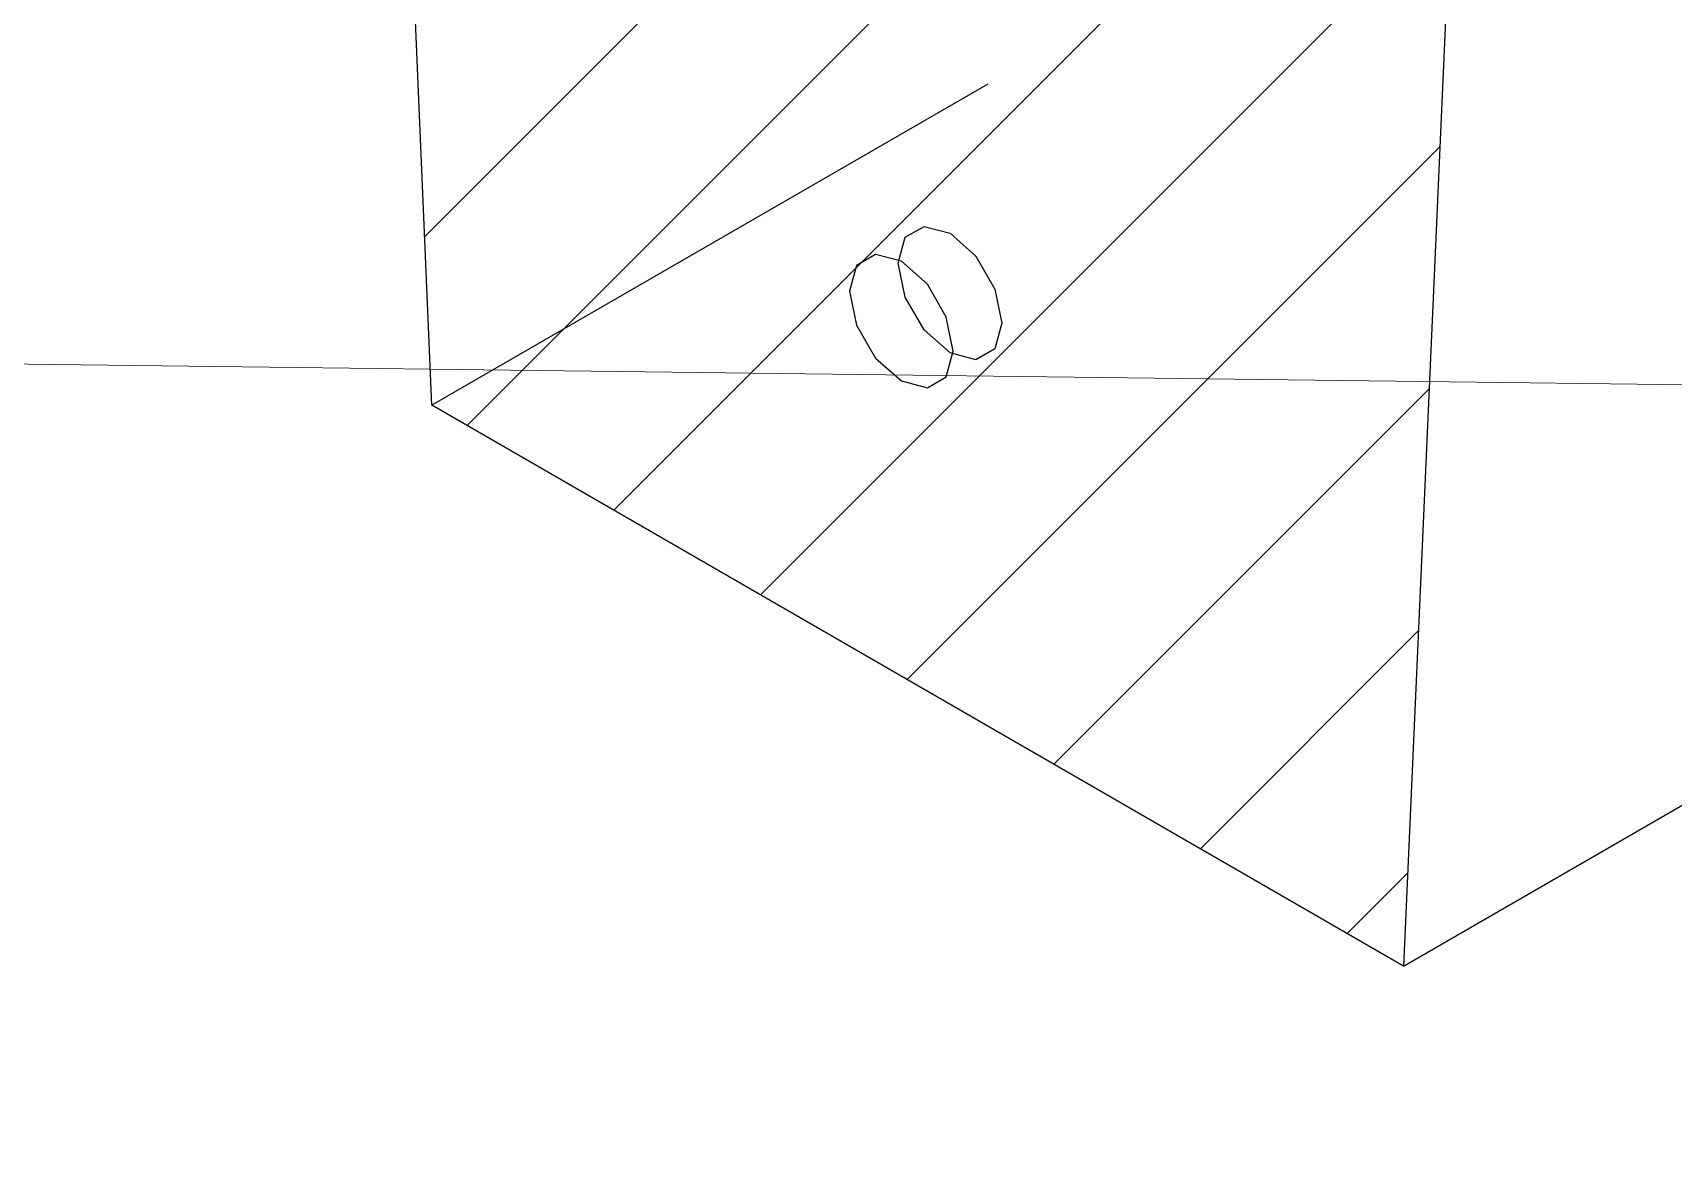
# Model space of a CAD drawing. Header units: millimetres. Extents: x 0 to 297, y 0 to 420.
# Drawn here: x 138.79 to 148.34, y 175.51 to 182.09 of the extents above; entities that cross this region are included whole.
import ezdxf

# ---------------------------------------------------------------- set-up
doc = ezdxf.new("R2010")
doc.units = ezdxf.units.MM
for name, color, linetype in [('2-AXO-ARISTAS', 7, 'Continuous'), ('2-AXO-RAYADOS', 8, 'Continuous'), ('3-TEXTOS', 7, 'Continuous')]:
    doc.layers.add(name, color=color, linetype=linetype)

msp = doc.modelspace()

# ---------------------------------------------------------------- wipeouts: each hides what was drawn before it
msp.add_wipeout([(151.4821, 155.692), (151.4821, 155.6921), (151.4821, 155.6921), (151.4822, 155.6921), (151.4822, 155.6921), (151.4823, 155.6922), (151.4823, 155.6922), (151.4823, 155.6922), (151.4824, 155.6923), (151.4824, 155.6923), (151.4824, 155.6923), (151.4825, 155.6924), (151.4825, 155.6924), (151.4825, 155.6925), (151.4826, 155.6925), (151.4826, 155.6925), (151.4826, 155.6926), (151.4826, 155.6926), (151.4827, 155.6927), (151.4827, 155.6927), (151.4827, 155.6928), (151.4827, 155.6928), (151.4828, 155.6928), (151.4828, 155.6929), (151.4828, 155.6929), (151.4828, 155.693), (151.4828, 155.693), (151.4829, 155.6931), (151.4829, 155.6931), (151.4829, 155.6932), (151.4829, 155.6932), (151.4829, 155.6933), (151.4829, 155.6933), (151.4829, 155.6934), (151.4829, 155.6934), (151.483, 155.6935), (151.483, 155.6935), (151.483, 155.6936), (151.483, 155.6936), (151.483, 155.6937), (151.483, 155.6937), (151.483, 252.0403), (151.483, 252.0405), (151.4829, 252.0407), (151.4829, 252.0409), (151.4828, 252.0411), (151.4827, 252.0413), (151.4826, 252.0414), (151.4825, 252.0416), (151.4824, 252.0417), (151.4822, 252.0419), (151.4821, 252.042), (151.4819, 252.0421), (151.4817, 252.0422), (151.4815, 252.0422), (151.4813, 252.0423), (151.4811, 252.0423), (151.4809, 252.0423), (151.4807, 252.0423), (151.4805, 252.0423), (151.4803, 252.0422), (151.4801, 252.0421), (151.48, 252.042), (138.2806, 244.4214), (138.2806, 244.4214), (138.2806, 244.4214), (138.2805, 244.4213), (138.2805, 244.4213), (138.2804, 244.4213), (138.2804, 244.4212), (138.2804, 244.4212), (138.2803, 244.4212), (138.2803, 244.4211), (138.2802, 244.4211), (138.2802, 244.4211), (138.2802, 244.421), (138.2801, 244.421), (138.2801, 244.421), (138.2801, 244.4209), (138.2801, 244.4209), (138.28, 244.4208), (138.28, 244.4208), (138.28, 244.4208), (138.2799, 244.4207), (138.2799, 244.4207), (138.2799, 244.4206), (138.2799, 244.4206), (138.2798, 244.4205), (138.2798, 244.4205), (138.2798, 244.4204), (138.2798, 244.4204), (138.2798, 244.4204), (138.2798, 244.4203), (138.2797, 244.4203), (138.2797, 244.4202), (138.2797, 244.4202), (138.2797, 244.4201), (138.2797, 244.4201), (138.2797, 244.42), (138.2797, 244.42), (138.2797, 244.4199), (138.2797, 244.4199), (138.2797, 244.4198), (138.2796, 244.4198), (138.2796, 244.4197), (138.2796, 244.4197), (138.2796, 148.0731), (138.2797, 148.0729), (138.2797, 148.0727), (138.2797, 148.0725), (138.2798, 148.0723), (138.2799, 148.0721), (138.28, 148.0719), (138.2801, 148.0718), (138.2802, 148.0716), (138.2804, 148.0715), (138.2806, 148.0714), (138.2807, 148.0713), (138.2809, 148.0712), (138.2811, 148.0711), (138.2813, 148.0711), (138.2815, 148.0711), (138.2817, 148.0711), (138.2819, 148.0711), (138.2821, 148.0711), (138.2823, 148.0712), (138.2825, 148.0713), (138.2826, 148.0713), (151.482, 155.692), (151.482, 155.692)])

# ---------------------------------------------------------------- next in the draw order: linework, layer by layer
at = {"layer": '2-AXO-ARISTAS', "lineweight": 25}
for p, q in [((148.1811, 208.4938), (146.7669, 176.6505)), ((146.7669, 176.6505), (166.5659, 188.0814))]:
    msp.add_line(p, q, dxfattribs=at)

# ---------------------------------------------------------------- next in the draw order: wipeouts: each hides what was drawn before it
for points in [[(142.5254, 186.7189), (142.5256, 186.7191), (142.5257, 186.7192), (142.5259, 186.7193), (142.526, 186.7195), (142.5261, 186.7197), (142.5261, 186.7198), (142.5262, 186.72), (142.5262, 186.7202), (142.5263, 186.7204), (142.5263, 186.7206), (142.5263, 199.7845), (142.5263, 199.7846), (142.5263, 199.7846), (142.5263, 199.7847), (142.5263, 199.7847), (142.5263, 199.7847), (142.5263, 199.7848), (142.5263, 199.7848), (142.5262, 199.7849), (142.5262, 199.7849), (142.5262, 199.785), (142.5262, 199.785), (142.5262, 199.7851), (142.5262, 199.7851), (142.5262, 199.7852), (142.5262, 199.7852), (142.5261, 199.7853), (142.5261, 199.7853), (142.5261, 199.7853), (142.5261, 199.7854), (142.526, 199.7855), (142.526, 199.7855), (142.526, 199.7855), (142.526, 199.7856), (142.5259, 199.7856), (142.5259, 199.7857), (142.5259, 199.7857), (142.5259, 199.7857), (142.5258, 199.7858), (142.5258, 199.7858), (142.5258, 199.7858), (142.5257, 199.7859), (142.5257, 199.786), (142.5257, 199.786), (142.5257, 199.786), (142.5256, 199.786), (142.5255, 199.7861), (142.5255, 199.7861), (142.5255, 199.7861), (142.5254, 199.7862), (142.5254, 199.7862), (142.5254, 199.7862), (142.5253, 199.7862), (142.5253, 199.7863), (142.5252, 199.7863), (142.5252, 199.7863), (142.5252, 199.7863), (142.5251, 199.7863), (142.525, 199.7864), (142.525, 199.7864), (142.525, 199.7864), (142.5249, 199.7864), (142.5248, 199.7864), (142.5248, 199.7864), (142.5248, 199.7865), (142.5247, 199.7865), (142.5246, 199.7865), (142.5246, 199.7865), (142.5246, 199.7865), (142.5245, 199.7865), (142.5244, 199.7865), (142.5244, 199.7865), (142.5244, 199.7865), (142.5243, 199.7865), (142.5242, 199.7865), (142.5242, 199.7865), (142.5242, 199.7865), (142.5241, 199.7865), (142.5241, 199.7865), (142.524, 199.7865), (142.524, 199.7865), (142.5239, 199.7865), (142.5239, 199.7865), (142.5238, 199.7865), (142.5238, 199.7865), (142.5237, 199.7864), (142.5237, 199.7864), (142.5237, 199.7864), (142.5236, 199.7864), (142.5236, 199.7864), (142.5235, 199.7864), (142.5235, 199.7863), (142.5235, 199.7863), (142.5234, 199.7863), (142.5233, 199.7863), (142.5233, 199.7863), (142.5233, 199.7863), (124.1385, 189.1718), (124.1383, 189.1717), (124.1382, 189.1716), (124.1381, 189.1714), (124.1379, 189.1713), (124.1378, 189.1711), (124.1377, 189.171), (124.1377, 189.1708), (124.1376, 189.1706), (124.1375, 189.1704), (124.1375, 189.1703), (124.1375, 189.1701), (124.1375, 176.1061), (124.1375, 176.1061), (124.1375, 176.1061), (124.1375, 176.106), (124.1375, 176.1059), (124.1375, 176.1059), (124.1375, 176.1059), (124.1375, 176.1058), (124.1375, 176.1057), (124.1376, 176.1057), (124.1376, 176.1057), (124.1376, 176.1056), (124.1376, 176.1055), (124.1376, 176.1055), (124.1376, 176.1055), (124.1376, 176.1054), (124.1377, 176.1053), (124.1377, 176.1053), (124.1377, 176.1053), (124.1377, 176.1052), (124.1377, 176.1052), (124.1378, 176.1052), (124.1378, 176.1051), (124.1378, 176.1051), (124.1379, 176.105), (124.1379, 176.105), (124.1379, 176.105), (124.1379, 176.1049), (124.138, 176.1048), (124.138, 176.1048), (124.138, 176.1048), (124.1381, 176.1048), (124.1381, 176.1047), (124.1381, 176.1047), (124.1381, 176.1047), (124.1382, 176.1046), (124.1383, 176.1046), (124.1383, 176.1046), (124.1383, 176.1045), (124.1384, 176.1045), (124.1384, 176.1044), (124.1384, 176.1044), (124.1384, 176.1044), (124.1385, 176.1044), (124.1386, 176.1043), (124.1386, 176.1043), (124.1386, 176.1043), (124.1387, 176.1043), (124.1388, 176.1043), (124.1388, 176.1043), (124.1388, 176.1043), (124.1389, 176.1042), (124.139, 176.1042), (124.139, 176.1042), (124.139, 176.1042), (124.1391, 176.1042), (124.1391, 176.1042), (124.1392, 176.1042), (124.1392, 176.1042), (124.1393, 176.1041), (124.1393, 176.1041), (124.1394, 176.1041), (124.1394, 176.1041), (124.1395, 176.1041), (124.1395, 176.1041), (124.1396, 176.1041), (124.1396, 176.1041), (124.1397, 176.1041), (124.1397, 176.1041), (124.1398, 176.1041), (124.1398, 176.1041), (124.1399, 176.1042), (124.1399, 176.1042), (124.1399, 176.1042), (124.14, 176.1042), (124.14, 176.1042), (124.1401, 176.1042), (124.1401, 176.1042), (124.1402, 176.1042), (124.1402, 176.1043), (124.1403, 176.1043), (124.1403, 176.1043), (124.1403, 176.1043), (124.1404, 176.1043), (124.1405, 176.1044), (124.1405, 176.1044), (124.1405, 176.1044), (142.5253, 186.7188)], [(143.8455, 180.7563), (143.8454, 180.7563), (143.8454, 180.7563), (143.8453, 180.7564), (143.8453, 180.7564), (143.8453, 180.7564), (143.8452, 180.7564), (143.8452, 180.7565), (143.8451, 180.7565), (143.8451, 180.7565), (143.845, 180.7565), (143.845, 180.7565), (143.8449, 180.7566), (143.8449, 180.7566), (143.8449, 180.7566), (143.8448, 180.7566), (143.8447, 180.7566), (143.6939, 180.7971), (143.6939, 180.7971), (143.6939, 180.7971), (143.6938, 180.7971), (143.6937, 180.7971), (143.6937, 180.7971), (143.6937, 180.7971), (143.6936, 180.7971), (143.6935, 180.7971), (143.6935, 180.7971), (143.6935, 180.7971), (143.6934, 180.7971), (143.6933, 180.7971), (143.6933, 180.7971), (143.6933, 180.7971), (143.6931, 180.7971), (143.6931, 180.7971), (143.6931, 180.7971), (143.6931, 180.7971), (143.6929, 180.7971), (143.6929, 180.7971), (143.6929, 180.7971), (143.6928, 180.7971), (143.6927, 180.797), (143.6927, 180.797), (143.6927, 180.797), (143.6926, 180.797), (143.6925, 180.7969), (143.6925, 180.7969), (143.6925, 180.7969), (143.6925, 180.7969), (143.6924, 180.7969), (143.5819, 180.7331), (143.5819, 180.7331), (143.5818, 180.733), (143.5818, 180.733), (143.5818, 180.733), (143.5817, 180.7329), (143.5816, 180.7329), (143.5816, 180.7329), (143.5816, 180.7329), (143.5815, 180.7328), (143.5815, 180.7328), (143.5815, 180.7328), (143.5815, 180.7327), (143.5814, 180.7326), (143.5814, 180.7326), (143.5814, 180.7326), (143.5813, 180.7326), (143.5813, 180.7324), (143.5812, 180.7324), (143.5812, 180.7324), (143.5812, 180.7324), (143.5812, 180.7323), (143.5812, 180.7323), (143.5811, 180.7323), (143.5811, 180.7322), (143.5811, 180.7321), (143.5811, 180.7321), (143.5811, 180.7321), (143.581, 180.732), (143.581, 180.7319), (143.581, 180.7319), (143.581, 180.7319), (143.5406, 180.581), (143.5406, 180.581), (143.5406, 180.5809), (143.5406, 180.5809), (143.5405, 180.5808), (143.5405, 180.5808), (143.5405, 180.5807), (143.5405, 180.5807), (143.5405, 180.5806), (143.5405, 180.5806), (143.5405, 180.5805), (143.5405, 180.5805), (143.5405, 180.5804), (143.5405, 180.5804), (143.5405, 180.5803), (143.5405, 180.5803), (143.5405, 180.5802), (143.5405, 180.5802), (143.5406, 180.5801), (143.581, 180.3826), (143.581, 180.3826), (143.581, 180.3826), (143.581, 180.3825), (143.581, 180.3824), (143.581, 180.3824), (143.581, 180.3824), (143.5811, 180.3823), (143.5811, 180.3822), (143.5811, 180.3822), (143.5811, 180.3822), (143.5811, 180.3821), (143.5812, 180.3821), (143.5812, 180.382), (143.5812, 180.382), (143.6916, 180.1907), (143.6917, 180.1907), (143.6917, 180.1907), (143.6917, 180.1906), (143.6917, 180.1906), (143.6918, 180.1905), (143.6918, 180.1905), (143.6918, 180.1905), (143.6919, 180.1904), (143.6919, 180.1904), (143.6919, 180.1904), (143.692, 180.1903), (143.692, 180.1903), (143.692, 180.1903), (143.692, 180.1902), (143.8429, 180.0565), (143.8429, 180.0564), (143.843, 180.0564), (143.843, 180.0564), (143.843, 180.0564), (143.8431, 180.0563), (143.8431, 180.0563), (143.8432, 180.0563), (143.8432, 180.0562), (143.8433, 180.0562), (143.8433, 180.0562), (143.8434, 180.0562), (143.8434, 180.0562), (143.8435, 180.0561), (143.8435, 180.0561), (143.8435, 180.0561), (143.8436, 180.0561), (143.8436, 180.0561), (143.8437, 180.056), (143.9945, 180.0156), (143.9946, 180.0156), (143.9946, 180.0156), (143.9947, 180.0156), (143.9947, 180.0156), (143.9948, 180.0156), (143.9948, 180.0156), (143.9949, 180.0156), (143.9949, 180.0156), (143.995, 180.0156), (143.995, 180.0156), (143.9951, 180.0156), (143.9951, 180.0156), (143.9951, 180.0156), (143.9952, 180.0156), (143.9953, 180.0156), (143.9953, 180.0156), (143.9953, 180.0156), (143.9953, 180.0156), (143.9955, 180.0156), (143.9955, 180.0156), (143.9955, 180.0156), (143.9956, 180.0156), (143.9957, 180.0157), (143.9957, 180.0157), (143.9957, 180.0157), (143.9958, 180.0157), (143.9959, 180.0157), (143.9959, 180.0157), (143.9959, 180.0157), (143.996, 180.0158), (143.9961, 180.0158), (144.1065, 180.0796), (144.1066, 180.0796), (144.1066, 180.0797), (144.1066, 180.0797), (144.1067, 180.0797), (144.1067, 180.0797), (144.1068, 180.0798), (144.1068, 180.0798), (144.1068, 180.0798), (144.1069, 180.0799), (144.1069, 180.0799), (144.1069, 180.0799), (144.1069, 180.0799), (144.1071, 180.0801), (144.1071, 180.0801), (144.1071, 180.0801), (144.1071, 180.0801), (144.1072, 180.0802), (144.1072, 180.0802), (144.1072, 180.0802), (144.1072, 180.0803), (144.1073, 180.0804), (144.1073, 180.0804), (144.1073, 180.0804), (144.1073, 180.0805), (144.1074, 180.0806), (144.1074, 180.0806), (144.1074, 180.0806), (144.1074, 180.0807), (144.1074, 180.0808), (144.1074, 180.0808), (144.1074, 180.0808), (144.1478, 180.2316), (144.1479, 180.2317), (144.1479, 180.2318), (144.1479, 180.2318), (144.1479, 180.2318), (144.1479, 180.2319), (144.1479, 180.232), (144.1479, 180.232), (144.1479, 180.232), (144.1479, 180.2321), (144.1479, 180.2322), (144.1479, 180.2322), (144.1479, 180.2322), (144.1479, 180.2323), (144.1479, 180.2324), (144.1479, 180.2324), (144.1479, 180.2324), (144.1479, 180.2325), (144.1479, 180.2326), (144.1075, 180.4301), (144.1075, 180.4301), (144.1074, 180.4301), (144.1074, 180.4302), (144.1074, 180.4303), (144.1074, 180.4303), (144.1074, 180.4303), (144.1074, 180.4304), (144.1073, 180.4304), (144.1073, 180.4305), (144.1073, 180.4305), (144.1073, 180.4306), (144.1073, 180.4306), (144.1072, 180.4306), (144.1072, 180.4307), (143.9968, 180.6219), (143.9968, 180.622), (143.9968, 180.622), (143.9967, 180.6221), (143.9967, 180.6221), (143.9967, 180.6221), (143.9967, 180.6222), (143.9966, 180.6222), (143.9966, 180.6223), (143.9965, 180.6223), (143.9965, 180.6223), (143.9965, 180.6224), (143.9964, 180.6224), (143.9964, 180.6224), (143.9964, 180.6224), (143.8455, 180.7562), (143.8455, 180.7562)]]:
    msp.add_wipeout(points)

# ---------------------------------------------------------------- next in the draw order: linework, layer by layer
for p, q in [((141.1101, 179.9164), (139.6959, 213.3928)), ((143.5829, 180.7314), (143.5425, 180.5805)), ((143.6934, 180.7951), (143.5829, 180.7314)), ((143.5425, 180.5805), (143.5829, 180.383)), ((143.5829, 180.383), (143.6934, 180.1917)), ((143.6934, 180.1917), (143.8442, 180.058)), ((143.8442, 180.058), (143.9951, 180.0176)), ((143.9951, 180.0176), (144.1055, 180.0813)), ((146.7669, 176.6505), (141.1101, 179.9164))]:
    msp.add_line(p, q, dxfattribs=at)

# ---------------------------------------------------------------- next in the draw order: wipeouts: each hides what was drawn before it
msp.add_wipeout([(144.279, 180.7825), (144.279, 180.7826), (144.2791, 180.7826), (144.2791, 180.7826), (144.2791, 180.7827), (144.2792, 180.7827), (144.2792, 180.7827), (144.2793, 180.7828), (144.2793, 180.7828), (144.2793, 180.7828), (144.2794, 180.7829), (144.2794, 180.7829), (144.2794, 180.7829), (144.2795, 180.783), (144.2795, 180.783), (144.2795, 180.7831), (144.2795, 180.7831), (144.2796, 180.7831), (144.2796, 180.7832), (144.2796, 180.7832), (144.2796, 180.7832), (144.2797, 180.7833), (144.2797, 180.7834), (144.2797, 180.7834), (144.2797, 180.7834), (144.2798, 180.7835), (144.2798, 180.7836), (144.2798, 180.7836), (144.2798, 180.7836), (144.2798, 180.7837), (144.2798, 180.7837), (144.2798, 180.7838), (144.2799, 180.7838), (144.2799, 180.7839), (144.2799, 180.7839), (144.2799, 180.784), (144.2799, 180.784), (144.2799, 180.7841), (144.2799, 180.7841), (144.2799, 180.7842), (144.2799, 180.7842), (144.2799, 180.7843), (144.2799, 180.7843), (144.2799, 180.7843), (144.2799, 180.7844), (144.2799, 180.7845), (144.2799, 180.7845), (144.2799, 180.7845), (144.2799, 180.7846), (144.2799, 180.7846), (144.2798, 180.7847), (144.2798, 180.7847), (144.2798, 180.7848), (144.2798, 180.7848), (144.2798, 180.7849), (144.2798, 180.7849), (144.2798, 180.7849), (144.2797, 180.785), (144.2797, 180.7851), (144.2797, 180.7851), (144.2797, 180.7851), (144.2797, 180.7852), (144.2796, 180.7853), (144.2796, 180.7853), (144.2796, 180.7853), (144.2796, 180.7854), (144.2795, 180.7854), (144.2795, 180.7854), (144.2795, 180.7855), (144.2794, 180.7855), (144.2794, 180.7856), (144.2794, 180.7856), (144.2794, 180.7856), (144.2793, 180.7857), (144.2792, 180.7857), (144.2792, 180.7857), (144.2792, 180.7857), (144.1284, 180.9195), (144.1282, 180.9196), (144.1281, 180.9197), (144.1279, 180.9198), (144.1277, 180.9199), (144.1275, 180.9199), (144.1274, 180.92), (144.1272, 180.92), (144.127, 180.92), (144.1268, 180.92), (144.1266, 180.9199), (144.1264, 180.9199), (144.1262, 180.9198), (144.1261, 180.9197), (143.8432, 180.7564), (143.8432, 180.7564), (143.8432, 180.7564), (143.8431, 180.7564), (143.8431, 180.7563), (143.843, 180.7563), (143.843, 180.7563), (143.8429, 180.7562), (143.8429, 180.7562), (143.8429, 180.7562), (143.8428, 180.7562), (143.8428, 180.7561), (143.8428, 180.7561), (143.8427, 180.756), (143.8427, 180.756), (143.8427, 180.756), (143.8426, 180.7559), (143.8426, 180.7559), (143.8426, 180.7559), (143.8426, 180.7558), (143.8425, 180.7557), (143.8425, 180.7557), (143.8425, 180.7557), (143.8425, 180.7556), (143.8424, 180.7556), (143.8424, 180.7556), (143.8424, 180.7555), (143.8424, 180.7555), (143.8423, 180.7554), (143.8423, 180.7554), (143.8423, 180.7554), (143.8423, 180.7553), (143.8423, 180.7552), (143.8423, 180.7552), (143.8423, 180.7552), (143.8423, 180.7551), (143.8422, 180.755), (143.8422, 180.755), (143.8422, 180.755), (143.8422, 180.7549), (143.8422, 180.7548), (143.8422, 180.7548), (143.8422, 180.7548), (143.8422, 180.7547), (143.8422, 180.7546), (143.8422, 180.7546), (143.8422, 180.7546), (143.8422, 180.7545), (143.8422, 180.7544), (143.8422, 180.7544), (143.8422, 180.7544), (143.8423, 180.7543), (143.8423, 180.7542), (143.8423, 180.7542), (143.8423, 180.7542), (143.8423, 180.7541), (143.8423, 180.754), (143.8423, 180.754), (143.8423, 180.754), (143.8424, 180.7539), (143.8424, 180.7538), (143.8424, 180.7538), (143.8424, 180.7538), (143.8425, 180.7537), (143.8425, 180.7537), (143.8425, 180.7537), (143.8425, 180.7537), (143.8426, 180.7536), (143.8426, 180.7535), (143.8426, 180.7535), (143.8426, 180.7535), (143.8427, 180.7534), (143.8427, 180.7534), (143.8427, 180.7533), (143.8428, 180.7533), (143.8428, 180.7533), (143.8429, 180.7532), (143.8429, 180.7532), (143.8429, 180.7532), (143.9937, 180.6194), (143.9939, 180.6193), (143.994, 180.6192), (143.9942, 180.6191), (143.9944, 180.6191), (143.9946, 180.619), (143.9948, 180.619), (143.995, 180.6189), (143.9952, 180.6189), (143.9953, 180.619), (143.9955, 180.619), (143.9957, 180.6191), (143.9959, 180.6191), (143.9961, 180.6192), (144.2789, 180.7825), (144.2789, 180.7825)])

# ---------------------------------------------------------------- next in the draw order: linework, layer by layer
for p, q in [((143.8658, 180.8947), (143.9762, 180.9584)), ((143.9762, 180.9584), (144.1271, 180.918)), ((143.8254, 180.7438), (143.8658, 180.8947)), ((143.8442, 180.7547), (143.6934, 180.7951)), ((143.8658, 180.5463), (143.8254, 180.7438))]:
    msp.add_line(p, q, dxfattribs=at)

# ---------------------------------------------------------------- next in the draw order: wipeouts: each hides what was drawn before it
msp.add_wipeout([(144.4299, 180.3938), (144.4299, 180.3938), (144.4299, 180.3938), (144.43, 180.3939), (144.43, 180.3939), (144.43, 180.3939), (144.4301, 180.3939), (144.4301, 180.394), (144.4302, 180.394), (144.4302, 180.3941), (144.4302, 180.3941), (144.4303, 180.3941), (144.4303, 180.3942), (144.4303, 180.3942), (144.4303, 180.3942), (144.4304, 180.3943), (144.4304, 180.3943), (144.4304, 180.3944), (144.4305, 180.3944), (144.4305, 180.3944), (144.4305, 180.3945), (144.4305, 180.3945), (144.4305, 180.3946), (144.4306, 180.3946), (144.4306, 180.3947), (144.4306, 180.3947), (144.4306, 180.3947), (144.4307, 180.3948), (144.4307, 180.3949), (144.4307, 180.3949), (144.4307, 180.3949), (144.4307, 180.395), (144.4307, 180.3951), (144.4307, 180.3951), (144.4307, 180.3951), (144.4307, 180.3952), (144.4308, 180.3953), (144.4308, 180.3953), (144.4308, 180.3953), (144.4308, 180.3954), (144.4308, 180.3955), (144.4308, 180.3955), (144.4308, 180.3955), (144.4308, 180.3956), (144.4307, 180.3957), (144.4307, 180.3957), (144.4307, 180.3957), (144.4307, 180.3958), (144.4307, 180.3959), (144.3903, 180.5934), (144.3903, 180.5936), (144.3902, 180.5938), (144.3901, 180.5939), (144.39, 180.5941), (144.3899, 180.5943), (144.3897, 180.5944), (144.3896, 180.5945), (144.3894, 180.5947), (144.3893, 180.5948), (144.3891, 180.5948), (144.3889, 180.5949), (144.3887, 180.5949), (144.3885, 180.595), (144.3883, 180.595), (144.3881, 180.595), (144.3879, 180.5949), (144.3877, 180.5949), (144.3875, 180.5948), (144.3873, 180.5947), (144.1045, 180.4314), (144.1044, 180.4314), (144.1044, 180.4313), (144.1044, 180.4313), (144.1043, 180.4313), (144.1043, 180.4313), (144.1042, 180.4312), (144.1042, 180.4312), (144.1042, 180.4312), (144.1041, 180.4311), (144.1041, 180.4311), (144.1041, 180.4311), (144.104, 180.431), (144.104, 180.431), (144.104, 180.4309), (144.1039, 180.4309), (144.1039, 180.4309), (144.1039, 180.4308), (144.1038, 180.4308), (144.1038, 180.4308), (144.1038, 180.4307), (144.1038, 180.4307), (144.1037, 180.4306), (144.1037, 180.4306), (144.1037, 180.4306), (144.1037, 180.4305), (144.1036, 180.4304), (144.1036, 180.4304), (144.1036, 180.4304), (144.1036, 180.4303), (144.1036, 180.4302), (144.1036, 180.4302), (144.1036, 180.4302), (144.1036, 180.4301), (144.1035, 180.4301), (144.1035, 180.43), (144.1035, 180.43), (144.1035, 180.4299), (144.1035, 180.4299), (144.1035, 180.4298), (144.1035, 180.4298), (144.1035, 180.4297), (144.1035, 180.4297), (144.1035, 180.4297), (144.1035, 180.4296), (144.1035, 180.4295), (144.1035, 180.4295), (144.1035, 180.4295), (144.1035, 180.4294), (144.1035, 180.4293), (144.1035, 180.4293), (144.144, 180.2318), (144.144, 180.2316), (144.1441, 180.2314), (144.1442, 180.2312), (144.1443, 180.231), (144.1444, 180.2309), (144.1445, 180.2307), (144.1447, 180.2306), (144.1448, 180.2305), (144.145, 180.2304), (144.1452, 180.2303), (144.1454, 180.2302), (144.1456, 180.2302), (144.1458, 180.2302), (144.146, 180.2302), (144.1462, 180.2302), (144.1464, 180.2302), (144.1466, 180.2303), (144.1467, 180.2303), (144.1469, 180.2304), (144.4298, 180.3937), (144.4298, 180.3938)])

# ---------------------------------------------------------------- next in the draw order: linework, layer by layer
for p, q in [((144.1271, 180.2213), (143.9762, 180.355)), ((144.3883, 180.2446), (144.2779, 180.1809)), ((144.1055, 180.0813), (144.1459, 180.2322)), ((144.2779, 180.1809), (144.1271, 180.2213))]:
    msp.add_line(p, q, dxfattribs=at)

# ---------------------------------------------------------------- next in the draw order: wipeouts: each hides what was drawn before it
msp.add_wipeout([(144.3895, 180.5913), (144.3895, 180.5913), (144.3895, 180.5913), (144.3896, 180.5914), (144.3897, 180.5915), (144.3897, 180.5915), (144.3897, 180.5915), (144.3897, 180.5915), (144.3898, 180.5916), (144.3898, 180.5916), (144.3898, 180.5916), (144.3899, 180.5917), (144.3899, 180.5917), (144.3899, 180.5917), (144.3899, 180.5918), (144.39, 180.5918), (144.39, 180.5919), (144.39, 180.5919), (144.39, 180.5919), (144.3901, 180.592), (144.3901, 180.5921), (144.3901, 180.5921), (144.3901, 180.5921), (144.3902, 180.5922), (144.3902, 180.5923), (144.3902, 180.5923), (144.3902, 180.5923), (144.3903, 180.5924), (144.3903, 180.5924), (144.3903, 180.5924), (144.3903, 180.5924), (144.3903, 180.5926), (144.3903, 180.5926), (144.3903, 180.5926), (144.3903, 180.5927), (144.3903, 180.5928), (144.3903, 180.5928), (144.3903, 180.5928), (144.3903, 180.5929), (144.3903, 180.593), (144.3903, 180.593), (144.3903, 180.593), (144.3903, 180.5931), (144.3903, 180.5932), (144.3903, 180.5932), (144.3903, 180.5932), (144.3903, 180.5933), (144.3903, 180.5934), (144.3903, 180.5934), (144.3903, 180.5934), (144.3903, 180.5935), (144.3902, 180.5936), (144.3902, 180.5936), (144.3902, 180.5936), (144.3902, 180.5937), (144.3902, 180.5938), (144.3902, 180.5938), (144.3902, 180.5938), (144.3901, 180.5939), (144.3901, 180.594), (144.3901, 180.594), (144.3901, 180.594), (144.2796, 180.7852), (144.2795, 180.7854), (144.2794, 180.7856), (144.2793, 180.7857), (144.2791, 180.7858), (144.279, 180.7859), (144.2788, 180.786), (144.2786, 180.7861), (144.2784, 180.7862), (144.2782, 180.7862), (144.278, 180.7862), (144.2778, 180.7862), (144.2776, 180.7862), (144.2775, 180.7862), (144.2773, 180.7861), (144.2771, 180.7861), (144.2769, 180.786), (143.9941, 180.6227), (143.994, 180.6226), (143.9939, 180.6226), (143.9939, 180.6226), (143.9939, 180.6226), (143.9938, 180.6225), (143.9938, 180.6224), (143.9937, 180.6224), (143.9937, 180.6224), (143.9937, 180.6224), (143.9936, 180.6223), (143.9936, 180.6223), (143.9936, 180.6223), (143.9935, 180.6222), (143.9935, 180.6222), (143.9935, 180.6222), (143.9935, 180.6222), (143.9934, 180.6221), (143.9934, 180.622), (143.9934, 180.622), (143.9934, 180.622), (143.9933, 180.6219), (143.9933, 180.6218), (143.9933, 180.6218), (143.9933, 180.6218), (143.9932, 180.6217), (143.9932, 180.6216), (143.9932, 180.6216), (143.9932, 180.6216), (143.9932, 180.6215), (143.9931, 180.6215), (143.9931, 180.6215), (143.9931, 180.6215), (143.9931, 180.6213), (143.9931, 180.6213), (143.9931, 180.6213), (143.9931, 180.6212), (143.9931, 180.6211), (143.9931, 180.6211), (143.9931, 180.6211), (143.9931, 180.621), (143.9931, 180.6209), (143.9931, 180.6209), (143.9931, 180.6209), (143.9931, 180.6208), (143.9931, 180.6207), (143.9931, 180.6207), (143.9931, 180.6207), (143.9931, 180.6206), (143.9931, 180.6205), (143.9931, 180.6205), (143.9931, 180.6205), (143.9931, 180.6204), (143.9932, 180.6203), (143.9932, 180.6203), (143.9932, 180.6203), (143.9932, 180.6202), (143.9932, 180.6201), (143.9932, 180.6201), (143.9932, 180.6201), (143.9933, 180.62), (143.9933, 180.6199), (143.9933, 180.6199), (143.9933, 180.6199), (144.1038, 180.4287), (144.1039, 180.4285), (144.104, 180.4284), (144.1041, 180.4282), (144.1043, 180.4281), (144.1044, 180.428), (144.1046, 180.4279), (144.1048, 180.4278), (144.105, 180.4277), (144.1052, 180.4277), (144.1054, 180.4277), (144.1056, 180.4277), (144.1058, 180.4277), (144.106, 180.4277), (144.1061, 180.4278), (144.1063, 180.4278), (144.1065, 180.4279), (144.3893, 180.5912), (144.3894, 180.5913)])

# ---------------------------------------------------------------- next in the draw order: hatches: boundary and pattern name
at = {"layer": '2-AXO-RAYADOS'}
h = msp.add_hatch(dxfattribs=at)
h.set_pattern_fill('ANSI31', color=8, scale=0.3)
h.set_pattern_definition([(45, (-122, 0), (-0.6735192, 0.6735192), [])])
h.paths.add_polyline_path([(148.1831, 208.4937), (148.1831, 208.4938), (148.1831, 208.4939), (148.1831, 208.4939), (148.1831, 208.4939), (148.1831, 208.494), (148.1831, 208.4941), (148.1831, 208.4941), (148.1831, 208.4941), (148.1831, 208.4942), (148.1831, 208.4943), (148.1831, 208.4943), (148.1831, 208.4943), (148.1831, 208.4944), (148.183, 208.4945), (148.183, 208.4945), (148.183, 208.4945), (148.183, 208.4946), (148.1829, 208.4947), (148.1829, 208.4947), (148.1829, 208.4947), (148.1829, 208.4948), (148.1828, 208.4949), (148.1828, 208.4949), (148.1828, 208.4949), (148.1828, 208.4949), (148.1827, 208.495), (148.1827, 208.495), (148.1827, 208.495), (148.1827, 208.4951), (148.1826, 208.4952), (148.1826, 208.4952), (148.1826, 208.4952), (148.1825, 208.4952), (148.1825, 208.4953), (148.1825, 208.4953), (148.1825, 208.4953), (148.1824, 208.4954), (148.1823, 208.4954), (148.1823, 208.4954), (148.1823, 208.4954), (148.1822, 208.4955), (148.1822, 208.4955), (148.1821, 208.4955), (148.1821, 208.4956), (139.6969, 213.3945), (139.6967, 213.3946), (139.6965, 213.3947), (139.6963, 213.3947), (139.6961, 213.3948), (139.6959, 213.3948), (139.6957, 213.3948), (139.6955, 213.3948), (139.6954, 213.3947), (139.6952, 213.3947), (139.695, 213.3946), (139.6948, 213.3945), (139.6947, 213.3944), (139.6945, 213.3943), (139.6944, 213.3941), (139.6943, 213.394), (139.6941, 213.3938), (139.6941, 213.3937), (139.694, 213.3935), (139.6939, 213.3933), (139.6939, 213.3931), (139.6939, 213.3929), (139.6939, 213.3927), (141.1081, 179.9164), (141.1081, 179.9163), (141.1081, 179.9163), (141.1081, 179.9162), (141.1081, 179.9162), (141.1081, 179.9161), (141.1081, 179.9161), (141.1081, 179.9161), (141.1081, 179.916), (141.1081, 179.916), (141.1081, 179.9159), (141.1082, 179.9159), (141.1082, 179.9158), (141.1082, 179.9158), (141.1082, 179.9157), (141.1082, 179.9157), (141.1083, 179.9156), (141.1083, 179.9156), (141.1083, 179.9156), (141.1083, 179.9155), (141.1084, 179.9154), (141.1084, 179.9154), (141.1084, 179.9154), (141.1084, 179.9153), (141.1085, 179.9153), (141.1085, 179.9152), (141.1085, 179.9152), (141.1085, 179.9152), (141.1086, 179.9151), (141.1086, 179.9151), (141.1086, 179.9151), (141.1087, 179.915), (141.1087, 179.915), (141.1087, 179.915), (141.1087, 179.9149), (141.1088, 179.9149), (141.1089, 179.9148), (141.1089, 179.9148), (141.1089, 179.9148), (141.109, 179.9148), (141.109, 179.9147), (141.1091, 179.9147), (141.1091, 179.9147), (146.7659, 176.6487), (146.7661, 176.6486), (146.7663, 176.6486), (146.7665, 176.6485), (146.7667, 176.6485), (146.7669, 176.6485), (146.767, 176.6485), (146.7672, 176.6485), (146.7674, 176.6485), (146.7676, 176.6486), (146.7678, 176.6487), (146.768, 176.6487), (146.7681, 176.6489), (146.7683, 176.649), (146.7684, 176.6491), (146.7685, 176.6493), (146.7686, 176.6494), (146.7687, 176.6496), (146.7688, 176.6498), (146.7689, 176.65), (146.7689, 176.6502), (146.7689, 176.6504), (148.1831, 208.4937), (148.1831, 208.4937)])

# ---------------------------------------------------------------- next in the draw order: linework, layer by layer
at = {"layer": '2-AXO-ARISTAS', "lineweight": 25}
for p, q in [((144.3482, 181.786), (141.1101, 179.9164)), ((144.1271, 180.918), (144.2779, 180.7842)), ((143.9951, 180.6209), (143.8442, 180.7547)), ((144.2779, 180.7842), (144.3883, 180.593)), ((144.1055, 180.4297), (143.9951, 180.6209)), ((143.9762, 180.355), (143.8658, 180.5463)), ((144.3883, 180.593), (144.4288, 180.3955)), ((144.1459, 180.2322), (144.1055, 180.4297)), ((144.4288, 180.3955), (144.3883, 180.2446))]:
    msp.add_line(p, q, dxfattribs=at)
at = {"layer": '3-TEXTOS', "lineweight": 13}
msp.add_lwpolyline([(114.24, 180.4608), (161.4, 179.8752), (165.05, 179.8752)], dxfattribs=at)

doc.saveas('drawing.dxf')
